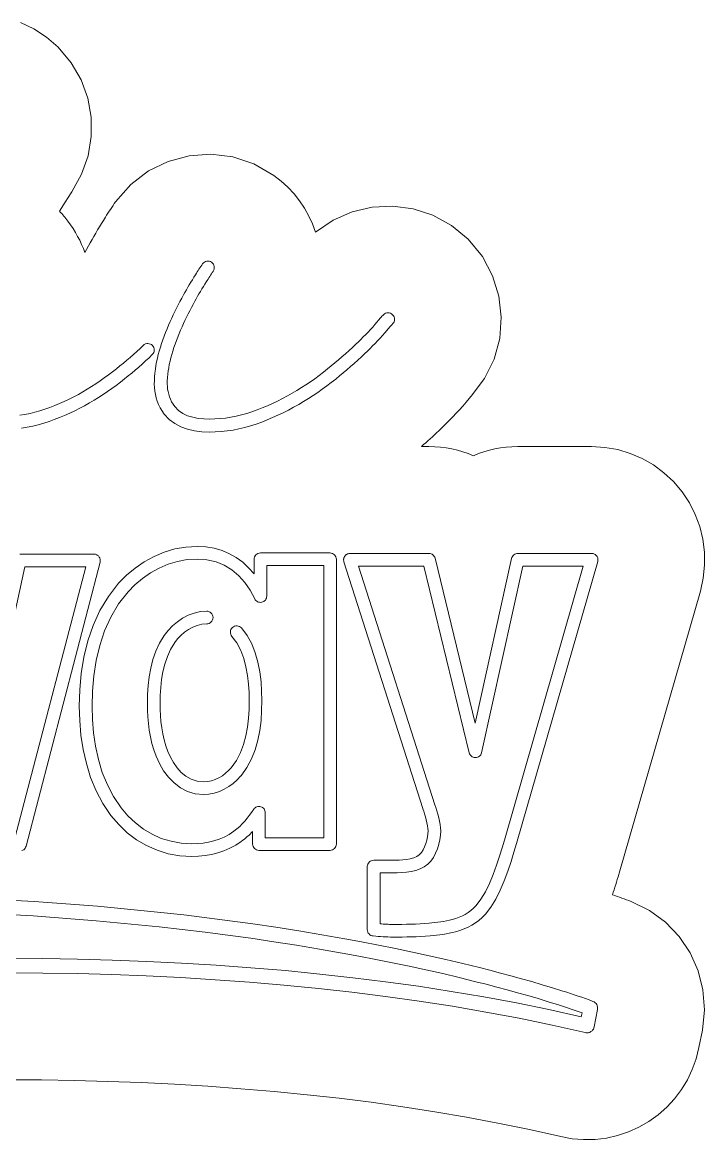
# Model space of a CAD drawing. Header units: millimetres. Extents: x -606 to 281, y -1235 to -774.
# Drawn here: x 22.7 to 281, y -1213.4 to -790.5 of the extents above; entities that cross this region are included whole.
import ezdxf

# ---------------------------------------------------------------- set-up
doc = ezdxf.new("R2010")
doc.units = ezdxf.units.MM
doc.header["$MEASUREMENT"] = 0
doc.layers.add('Tool', color=7, linetype='Continuous')

msp = doc.modelspace()

# ---------------------------------------------------------------- linework, layer by layer
at = {"layer": 'Tool', "lineweight": 9}
for points in [[(22.0167, -790.4675), (27.106, -792.908), (31.9028, -796.0568), (36.3327, -799.9142), (41.2546, -805.7848), (44.9717, -812.2682), (47.4739, -819.195), (48.7512, -826.396), (48.7936, -833.7018), (47.5911, -840.943), (45.1335, -847.9504), (41.4108, -854.5545), (41.1342, -854.9922), (38.8957, -858.5257), (36.7551, -861.9219), (37.182, -862.3776), (37.6021, -862.8393), (38.0154, -863.3071), (38.4219, -863.7808), (38.8214, -864.2604), (39.2141, -864.7459), (39.5997, -865.2372), (39.9782, -865.7342), (40.9818, -867.1254), (41.9279, -868.5454), (42.8166, -869.9929), (43.6483, -871.4668), (44.4231, -872.9659), (45.1414, -874.4889), (45.8034, -876.0347), (46.4094, -877.602), (48.4003, -873.921), (49.0918, -872.6905), (49.7895, -871.4637), (50.4944, -870.2413), (51.2073, -869.0237), (51.929, -867.8113), (52.6605, -866.6046), (53.4026, -865.4043), (54.1562, -864.2106), (54.6304, -863.4677), (55.1046, -862.7268), (55.5803, -861.9884), (56.0592, -861.2527), (56.543, -860.5201), (57.0333, -859.791), (57.5318, -859.0656), (58.0401, -858.3444), (63.7731, -851.821), (70.4885, -846.725), (77.9447, -843.0967), (85.9002, -840.9763), (94.1135, -840.404), (102.3431, -841.42), (110.3475, -844.0646), (117.8852, -848.378), (120.6692, -850.5428), (123.2276, -852.8887), (125.558, -855.4001), (127.6576, -858.0616), (129.5239, -860.8575), (131.1544, -863.7722), (132.5464, -866.7903), (133.6973, -869.8962), (140.3676, -865.326), (147.6081, -862.1553), (155.2127, -860.3843), (162.9752, -860.0129), (170.6893, -861.0412), (178.1489, -863.4693), (185.1477, -867.297), (191.4796, -872.5246), (196.8629, -879.083), (200.7497, -886.3478), (203.14, -894.0911), (204.0335, -902.0848), (203.43, -910.101), (201.3295, -917.9116), (197.7317, -925.2885), (192.6364, -932.0038), (192.5253, -932.1319), (190.6828, -934.2754), (189.4594, -935.6822), (188.214, -937.0665), (186.9483, -938.4302), (185.6641, -939.7757), (184.3631, -941.105), (183.0469, -942.4204), (181.7173, -943.7239), (180.376, -945.0177), (179.5663, -945.7882), (178.7519, -946.5535), (177.9328, -947.3138), (177.1094, -948.069), (176.2816, -948.8194), (175.4496, -949.5652), (174.6136, -950.3063), (173.7736, -951.043), (176.6509, -951.043), (178.8631, -951.0995), (181.0503, -951.2675), (183.2095, -951.5445), (185.3375, -951.9279), (187.4311, -952.4154), (189.4873, -953.0045), (191.5029, -953.6926), (193.4747, -954.4774), (195.4456, -953.6929), (197.4605, -953.0048), (199.5162, -952.4158), (201.6096, -951.9283), (203.7376, -951.5447), (205.8971, -951.2676), (208.085, -951.0996), (210.2982, -951.043), (238.2233, -951.043), (243.2335, -951.335), (248.1213, -952.1968), (252.8435, -953.6067), (257.357, -955.5432), (261.6184, -957.9847), (265.5847, -960.9098), (269.2127, -964.2967), (272.459, -968.1241), (275.2382, -972.3021), (277.4888, -976.7253), (279.202, -981.3461), (280.3692, -986.1169), (280.9814, -990.9901), (281.0299, -995.918), (280.506, -1000.8531), (279.4008, -1005.7478), (248.6692, -1112.4934), (248.532, -1112.9597), (248.2391, -1113.9329), (247.9447, -1114.9049), (247.6486, -1115.8756), (247.3505, -1116.8449), (247.0501, -1117.8125), (246.7469, -1118.7784), (246.4407, -1119.7424), (246.1312, -1120.7044), (247.0128, -1121.004), (247.8933, -1121.307), (248.7726, -1121.6137), (249.6506, -1121.9243), (250.5271, -1122.2392), (251.4022, -1122.5586), (252.2758, -1122.8828), (253.1477, -1123.212), (260.0899, -1126.6002), (266.1868, -1131.0705), (271.3519, -1136.4668), (275.4983, -1142.6329), (278.5394, -1149.4127), (280.3885, -1156.65), (280.9589, -1164.1886), (280.1638, -1171.8724), (278.8752, -1178.4616), (277.817, -1182.7201), (276.3486, -1186.8137), (274.4875, -1190.7167), (272.2511, -1194.4033), (269.6571, -1197.8474), (266.7228, -1201.0235), (263.4658, -1203.9055), (259.9036, -1206.4677), (256.1018, -1208.658), (252.1343, -1210.4386), (248.0319, -1211.8041), (243.8253, -1212.7491), (239.5452, -1213.2684), (235.2224, -1213.3568), (230.8876, -1213.0088), (226.5716, -1212.2191), (214.6999, -1209.5395), (202.7807, -1207.0768), (190.8191, -1204.8222), (178.8206, -1202.767), (166.7902, -1200.9022), (154.7334, -1199.2193), (142.6553, -1197.7094), (130.5613, -1196.3637), (118.0164, -1195.1343), (105.4569, -1194.0666), (92.8848, -1193.1548), (80.3025, -1192.3934), (67.7119, -1191.7765), (55.1152, -1191.2984), (42.5146, -1190.9534), (29.9122, -1190.7359), (5.7293, -1190.6545)], [(21.7994, -939.1554), (23.7126, -938.8696), (25.612, -938.5032), (27.4971, -938.0567), (29.3671, -937.5306), (31.2212, -936.9254), (33.0929, -936.2471), (34.9469, -935.5254), (36.7826, -934.7603), (38.599, -933.9518), (40.3953, -933.0997), (42.1708, -932.2041), (43.9247, -931.2649), (45.6561, -930.2821), (47.3103, -929.2971), (48.9474, -928.284), (50.5664, -927.2423), (52.1664, -926.1718), (53.7463, -925.072), (55.3052, -923.9426), (56.8421, -922.7832), (58.356, -921.5936), (59.6644, -920.5355), (60.965, -919.4646), (62.256, -918.3804), (63.5357, -917.2819), (64.8022, -916.1684), (66.0538, -915.0392), (67.2887, -913.8934), (68.505, -912.7303), (68.8932, -912.4228), (69.3224, -912.2053), (69.7786, -912.0778), (70.2476, -912.0398), (70.7153, -912.0913), (71.1676, -912.2321), (71.5903, -912.4619), (71.9694, -912.7805), (72.2769, -913.1687), (72.4944, -913.5979), (72.6219, -914.0541), (72.6599, -914.5231), (72.6084, -914.9908), (72.4676, -915.4431), (72.2378, -915.8658), (71.9192, -916.2449), (70.6609, -917.4483), (69.3836, -918.6339), (68.0892, -919.8023), (66.7794, -920.9545), (65.456, -922.0912), (64.1208, -923.2131), (62.7756, -924.3211), (61.422, -925.416), (59.8371, -926.6615), (58.2282, -927.8753), (56.5964, -929.0578), (54.9426, -930.2095), (53.2678, -931.3305), (51.573, -932.4212), (49.8593, -933.482), (48.1275, -934.5133), (46.2934, -935.5544), (44.4356, -936.5493), (42.5548, -937.4982), (40.6519, -938.401), (38.7277, -939.2577), (36.7832, -940.0683), (34.8192, -940.8329), (32.8366, -941.5514), (30.7866, -942.2204), (28.7184, -942.802), (26.6332, -943.2956), (24.5318, -943.7006), (22.4152, -944.0165)]]:
    msp.add_lwpolyline(points, dxfattribs=at)
msp.add_lwpolyline([(162.8841, -904.596), (162.6608, -904.8325), (162.4397, -905.0813), (162.222, -905.3337), (162.009, -905.5809), (159.925, -908.0045), (159.0383, -909.0218), (158.1294, -910.0261), (157.2018, -911.0179), (156.2587, -911.9976), (155.3034, -912.9656), (154.3392, -913.9225), (153.3694, -914.8688), (152.3974, -915.8047), (151.0638, -917.0649), (149.7134, -918.3085), (148.3475, -919.5365), (146.9676, -920.7494), (145.5753, -921.9481), (144.1719, -923.1333), (142.759, -924.3057), (141.338, -925.4661), (139.6755, -926.7851), (137.9867, -928.0696), (136.2725, -929.32), (134.5343, -930.5366), (132.7731, -931.72), (130.9902, -932.8705), (129.1867, -933.9885), (127.3637, -935.0746), (125.4288, -936.1729), (123.4687, -937.2226), (121.4845, -938.2237), (119.4769, -939.1762), (117.447, -940.08), (115.3955, -940.9353), (113.3235, -941.7419), (111.2318, -942.5), (109.0713, -943.2051), (106.8918, -943.818), (104.6942, -944.3382), (102.4795, -944.765), (100.2489, -945.098), (98.0034, -945.3365), (95.7439, -945.48), (93.4716, -945.528), (90.6606, -945.4231), (87.9065, -945.0861), (85.2503, -944.4838), (82.733, -943.5828), (80.3956, -942.35), (78.2792, -940.752), (76.4246, -938.7555), (74.8729, -936.3272), (74.2926, -935.1116), (73.8059, -933.8717), (73.41, -932.6093), (73.102, -931.3265), (72.8789, -930.0253), (72.7379, -928.7077), (72.6762, -927.3758), (72.6909, -926.0314), (72.7699, -924.6139), (72.8964, -923.201), (73.0689, -921.7937), (73.2856, -920.3926), (73.5447, -918.9985), (73.8446, -917.6122), (74.1834, -916.2345), (74.5596, -914.8661), (74.9869, -913.4387), (75.4406, -912.0197), (75.9201, -910.6095), (76.425, -909.2082), (76.9548, -907.8161), (77.5089, -906.4334), (78.0869, -905.0603), (78.6882, -903.6971), (79.271, -902.4202), (79.8655, -901.1483), (80.4723, -899.8818), (81.092, -898.6214), (81.7251, -897.3678), (82.3722, -896.1215), (83.0339, -894.8832), (83.7108, -893.6535), (84.2563, -892.6819), (84.8069, -891.712), (85.3631, -890.7446), (85.9256, -889.7806), (86.4951, -888.8207), (87.0723, -887.8658), (87.6578, -886.9167), (88.2524, -885.9742), (88.5803, -885.459), (88.9099, -884.9401), (89.2417, -884.4194), (89.5762, -883.8991), (89.914, -883.3809), (90.2556, -882.8671), (90.6016, -882.3594), (90.9524, -881.86), (91.2795, -881.4881), (91.663, -881.1975), (92.089, -880.9905), (92.5437, -880.8695), (93.0131, -880.8366), (93.4832, -880.8943), (93.9402, -881.0449), (94.3701, -881.2907), (94.742, -881.6178), (95.0326, -882.0013), (95.2396, -882.4273), (95.3607, -882.882), (95.3935, -883.3514), (95.3358, -883.8215), (95.1852, -884.2785), (94.9394, -884.7084), (94.6074, -885.1814), (94.2798, -885.6628), (93.9563, -886.1505), (93.6364, -886.6424), (93.3195, -887.1365), (93.0052, -887.6306), (92.6932, -888.1226), (92.3828, -888.6106), (91.8074, -889.5227), (91.2408, -890.4414), (90.6823, -891.3658), (90.1313, -892.295), (89.587, -893.2283), (89.0488, -894.1647), (88.5161, -895.1035), (87.9882, -896.0439), (87.3367, -897.2276), (86.6999, -898.4196), (86.0771, -899.6194), (85.4679, -900.8263), (84.8716, -902.0397), (84.2877, -903.2589), (83.7155, -904.4834), (83.1546, -905.7125), (82.5884, -906.9958), (82.0442, -908.2885), (81.5223, -909.5902), (81.0234, -910.9007), (80.5479, -912.2199), (80.0963, -913.5475), (79.6691, -914.8833), (79.2668, -916.2271), (78.9299, -917.4515), (78.6258, -918.6845), (78.3563, -919.9252), (78.1231, -921.173), (77.9279, -922.427), (77.7724, -923.6867), (77.6583, -924.9511), (77.5873, -926.2196), (77.5747, -927.2433), (77.6178, -928.2573), (77.7197, -929.2601), (77.8834, -930.2504), (78.1119, -931.2268), (78.4082, -932.188), (78.7753, -933.1325), (79.2163, -934.059), (80.4003, -935.8739), (81.8351, -937.3374), (83.4806, -938.4833), (85.297, -939.3453), (87.2442, -939.957), (89.2824, -940.3523), (91.3715, -940.5647), (93.4716, -940.628), (95.538, -940.5844), (97.592, -940.4538), (99.6331, -940.2369), (101.6603, -939.934), (103.673, -939.5458), (105.6704, -939.0727), (107.6518, -938.5153), (109.6164, -937.874), (111.5971, -937.1562), (113.5592, -936.3924), (115.5018, -935.5827), (117.4241, -934.727), (119.3251, -933.8252), (121.2041, -932.8774), (123.0602, -931.8834), (124.8925, -930.8434), (126.6352, -929.8053), (128.3595, -928.7366), (130.0641, -927.637), (131.7479, -926.506), (133.4098, -925.3432), (135.0487, -924.1481), (136.6633, -922.9204), (138.2526, -921.6595), (139.6344, -920.5312), (141.0085, -919.3913), (142.3733, -918.239), (143.7276, -917.0736), (145.0696, -915.8943), (146.3981, -914.7004), (147.7114, -913.4912), (149.0082, -912.2659), (149.9358, -911.373), (150.862, -910.4701), (151.7834, -909.5568), (152.6966, -908.6327), (153.5981, -907.6976), (154.4846, -906.751), (155.3527, -905.7926), (156.199, -904.8221), (158.333, -902.3407), (158.5966, -902.036), (158.8654, -901.7273), (159.1392, -901.4233), (159.4176, -901.1329), (159.8012, -900.8198), (160.2272, -900.5961), (160.6815, -900.4618), (161.1499, -900.417), (161.6182, -900.4616), (162.0725, -900.5957), (162.4986, -900.8193), (162.8824, -901.1323), (163.1955, -901.5159), (163.4193, -901.9419), (163.5536, -902.3961), (163.5985, -902.8644), (163.5539, -903.3327), (163.42, -903.7868), (163.1968, -904.2126), (162.8841, -904.596)], close=True, dxfattribs=at)
at = {"layer": 'Tool', "lineweight": 0}
for points in [[(110.4431, -993.6901), (110.492, -993.2074), (110.6322, -992.7574), (110.8539, -992.3498), (111.1474, -991.9944), (111.5028, -991.7009), (111.9104, -991.4792), (112.3604, -991.339), (112.8431, -991.2901), (139.2035, -991.2901), (139.6862, -991.339), (140.1362, -991.4792), (140.5438, -991.7009), (140.8992, -991.9944), (141.1927, -992.3498), (141.4144, -992.7574), (141.5546, -993.2074), (141.6035, -993.6901), (141.6035, -1101.4671), (141.5546, -1101.9498), (141.4144, -1102.3998), (141.1927, -1102.8074), (140.8992, -1103.1628), (140.5438, -1103.4563), (140.1362, -1103.678), (139.6862, -1103.8182), (139.2035, -1103.8671), (112.2826, -1103.8671), (111.8, -1103.8182), (111.3501, -1103.6781), (110.9425, -1103.4564), (110.5872, -1103.1631), (110.2937, -1102.8078), (110.0719, -1102.4003), (109.9316, -1101.9504), (109.8826, -1101.4679), (109.881, -1096.676), (109.4014, -1097.1862), (108.9088, -1097.6871), (108.4021, -1098.1789), (107.8802, -1098.6616), (107.3419, -1099.1354), (106.786, -1099.6002), (106.2114, -1100.0562), (105.6169, -1100.5035), (103.5046, -1101.9072), (101.3122, -1103.0928), (99.0465, -1104.0698), (96.7147, -1104.8477), (94.3237, -1105.4362), (91.8805, -1105.8447), (89.3921, -1106.0828), (86.8654, -1106.16), (82.2884, -1105.8959), (77.892, -1105.116), (73.6928, -1103.8383), (69.7078, -1102.0813), (65.9536, -1099.8632), (62.447, -1097.2022), (59.2048, -1094.1167), (56.2438, -1090.6248), (53.1893, -1086.1088), (50.6419, -1081.2958), (48.5708, -1076.2423), (46.9453, -1071.0048), (45.7345, -1065.6398), (44.9078, -1060.2039), (44.4343, -1054.7535), (44.2833, -1049.3452), (44.4603, -1043.1428), (45.0228, -1036.9069), (46.0183, -1030.7088), (47.4941, -1024.6199), (49.4975, -1018.7115), (52.076, -1013.0552), (55.2769, -1007.7222), (59.1477, -1002.7839), (62.1299, -999.7544), (65.3805, -997.03), (68.8709, -994.641), (72.5727, -992.6181), (76.4572, -990.9916), (80.4961, -989.792), (84.6607, -989.0499), (88.9226, -988.7958), (92.2215, -988.9775), (95.3554, -989.5114), (98.3197, -990.3809), (101.1101, -991.5694), (103.7221, -993.0602), (106.1513, -994.8367), (108.3931, -996.8823), (110.4431, -999.1804), (110.4431, -993.6901)], [(114.6818, -1099.0671), (136.8035, -1099.0671), (136.8035, -996.0901), (115.2431, -996.0901), (115.2431, -1007.6003), (115.2079, -1008.0176), (115.1056, -1008.4117), (114.9413, -1008.7766), (114.7199, -1009.1059), (114.4464, -1009.3935), (114.1259, -1009.633), (113.7633, -1009.8183), (113.3636, -1009.9432), (112.9487, -1009.9993), (112.5417, -1009.985), (112.1499, -1009.9037), (111.7804, -1009.759), (111.4404, -1009.5544), (111.137, -1009.2935), (110.8775, -1008.9797), (110.6689, -1008.6166), (108.9425, -1005.3819), (106.9269, -1002.465), (104.6251, -999.9008), (102.0398, -997.7243), (99.174, -995.9706), (96.0306, -994.6746), (92.6125, -993.8713), (88.9226, -993.5958), (85.1709, -993.8232), (81.5052, -994.486), (77.9506, -995.5554), (74.5324, -997.0022), (71.2755, -998.7975), (68.2052, -1000.9124), (65.3465, -1003.3179), (62.7245, -1005.9849), (59.1454, -1010.5696), (56.1952, -1015.5389), (53.8273, -1020.8196), (51.9947, -1026.3391), (50.6508, -1032.0243), (49.7488, -1037.8023), (49.2419, -1043.6002), (49.0833, -1049.3452), (49.2193, -1054.3493), (49.6477, -1059.409), (50.3988, -1064.4667), (51.503, -1069.4649), (52.9909, -1074.3462), (54.8926, -1079.0529), (57.2388, -1083.5277), (60.0598, -1087.713), (62.6573, -1090.7817), (65.494, -1093.4928), (68.5579, -1095.8304), (71.8369, -1097.7787), (75.3192, -1099.3217), (78.9927, -1100.4435), (82.8454, -1101.1282), (86.8654, -1101.36), (89.0076, -1101.2975), (91.1186, -1101.1036), (93.1921, -1100.7685), (95.2219, -1100.2823), (97.2019, -1099.6353), (99.1258, -1098.8176), (100.9875, -1097.8194), (102.7807, -1096.631), (103.9271, -1095.7364), (104.9895, -1094.7992), (105.9804, -1093.8196), (106.9118, -1092.7978), (107.7961, -1091.7339), (108.6454, -1090.6282), (109.472, -1089.4807), (110.2882, -1088.2917), (110.5338, -1087.9825), (110.8172, -1087.7234), (111.1325, -1087.5164), (111.4738, -1087.3636), (111.8351, -1087.2672), (112.2104, -1087.2293), (112.5938, -1087.2519), (112.9793, -1087.3373), (113.3467, -1087.4818), (113.6774, -1087.6771), (113.9675, -1087.9181), (114.2134, -1088.1999), (114.4112, -1088.5172), (114.5571, -1088.865), (114.6475, -1089.2383), (114.6786, -1089.6319), (114.6818, -1099.0671)], [(194.1169, -1055.7534), (207.9552, -993.3732), (208.08, -992.9734), (208.2652, -992.6107), (208.5048, -992.29), (208.7923, -992.0164), (209.1217, -991.7949), (209.4866, -991.6305), (209.8808, -991.5282), (210.2982, -991.493), (238.2233, -991.493), (238.5101, -991.5086), (238.7856, -991.555), (239.0488, -991.6316), (239.2985, -991.738), (239.5336, -991.8735), (239.7531, -992.0377), (239.9559, -992.2299), (240.1408, -992.4497), (240.3008, -992.6882), (240.4295, -992.9362), (240.5265, -993.1926), (240.5917, -993.456), (240.6248, -993.7254), (240.6256, -993.9995), (240.594, -994.2771), (240.5296, -994.557), (209.798, -1101.3026), (209.7903, -1101.3287), (208.8137, -1104.5751), (207.7272, -1108.0677), (206.5158, -1111.6958), (205.1645, -1115.3489), (203.6584, -1118.9166), (201.9825, -1122.2883), (200.1219, -1125.3535), (198.0615, -1128.0016), (198.0314, -1128.0345), (196.7948, -1129.2763), (195.535, -1130.3793), (194.2381, -1131.3544), (192.8899, -1132.2125), (191.4764, -1132.9642), (189.9835, -1133.6203), (188.3972, -1134.1917), (186.7035, -1134.6892), (185.5258, -1134.9808), (184.335, -1135.2374), (183.1342, -1135.4621), (181.9262, -1135.6578), (180.7139, -1135.8275), (179.5003, -1135.9742), (178.2882, -1136.1007), (177.0805, -1136.2102), (175.3284, -1136.3442), (173.5716, -1136.4521), (171.8115, -1136.5365), (170.0494, -1136.5998), (168.2866, -1136.6446), (166.5244, -1136.6735), (164.7641, -1136.6889), (163.0071, -1136.6935), (162.0562, -1136.6827), (161.1189, -1136.6525), (160.1908, -1136.6067), (159.268, -1136.5487), (158.3463, -1136.4822), (157.4216, -1136.4107), (156.4899, -1136.3379), (155.5469, -1136.2672), (155.0899, -1136.1901), (154.668, -1136.0324), (154.2891, -1135.8026), (153.9612, -1135.5094), (153.6922, -1135.1613), (153.4903, -1134.7669), (153.3632, -1134.3347), (153.3191, -1133.8734), (153.3191, -1109.9882), (153.368, -1109.5055), (153.5082, -1109.0555), (153.7299, -1108.6479), (154.0234, -1108.2925), (154.3788, -1107.999), (154.7864, -1107.7773), (155.2364, -1107.6371), (155.7191, -1107.5882), (163.0071, -1107.5882), (164.1027, -1107.5804), (165.3794, -1107.5435), (166.7673, -1107.457), (168.1965, -1107.3003), (169.597, -1107.053), (170.8991, -1106.6946), (172.0327, -1106.2047), (172.928, -1105.5627), (173.0535, -1105.4501), (173.8058, -1104.6643), (174.4621, -1103.6787), (175.021, -1102.5455), (175.4812, -1101.3166), (175.8414, -1100.0442), (176.1003, -1098.7803), (176.2566, -1097.5769), (176.309, -1096.4862), (176.2569, -1095.5736), (176.1132, -1094.5412), (175.8967, -1093.4301), (175.6264, -1092.2814), (175.3209, -1091.1362), (174.9992, -1090.0356), (174.6802, -1089.0206), (174.3827, -1088.1324), (174.3651, -1088.0794), (144.4613, -994.6244), (144.4377, -994.5462), (144.3757, -994.2632), (144.3485, -993.9747), (144.3471, -993.893), (144.3551, -993.6969), (144.3785, -993.5051), (144.4169, -993.3182), (144.4695, -993.1369), (144.5357, -992.9616), (144.6149, -992.7931), (144.7065, -992.632), (144.8099, -992.4789), (144.9242, -992.3338), (145.0497, -992.1974), (145.186, -992.0706), (145.3328, -991.9541), (145.4895, -991.8488), (145.6558, -991.7553), (145.8314, -991.6745), (146.0157, -991.6072), (146.0939, -991.5836), (146.3769, -991.5216), (146.6654, -991.4944), (146.7471, -991.493), (176.6509, -991.493), (177.0623, -991.5271), (177.4514, -991.6263), (177.8122, -991.786), (178.1387, -992.0015), (178.425, -992.268), (178.6651, -992.581), (178.8532, -992.9358), (178.9833, -993.3276), (194.1169, -1055.7534)], [(150.0349, -996.293), (178.9283, -1086.5903), (179.2955, -1087.6904), (179.671, -1088.8982), (180.037, -1090.1794), (180.3759, -1091.4997), (180.6702, -1092.8248), (180.9022, -1094.1205), (181.0544, -1095.3524), (181.109, -1096.4862), (181.0316, -1098.1112), (180.7996, -1099.8232), (180.4138, -1101.5714), (179.8746, -1103.3051), (179.1826, -1104.9735), (178.3384, -1106.5258), (177.3426, -1107.9112), (176.1957, -1109.0791), (174.8724, -1110.0968), (173.3612, -1110.8826), (171.7098, -1111.4661), (169.9653, -1111.8771), (168.1754, -1112.1452), (166.3875, -1112.3), (164.6489, -1112.3711), (163.0071, -1112.3882), (158.1191, -1112.3882), (158.1191, -1131.6524), (158.7251, -1131.6994), (159.33, -1131.7439), (159.9352, -1131.7847), (160.5419, -1131.8208), (161.1512, -1131.8508), (161.7643, -1131.8738), (162.3826, -1131.8884), (163.0071, -1131.8935), (164.7132, -1131.8892), (166.4228, -1131.8745), (168.1345, -1131.847), (169.8469, -1131.804), (171.5587, -1131.7431), (173.2683, -1131.6617), (174.9745, -1131.5573), (176.6759, -1131.4273), (177.7777, -1131.3279), (178.8855, -1131.2135), (179.9961, -1131.0811), (181.1062, -1130.928), (182.2123, -1130.7511), (183.3113, -1130.5476), (184.3998, -1130.3147), (185.4744, -1130.0493), (186.8428, -1129.6503), (188.113, -1129.1995), (189.3, -1128.6854), (190.4187, -1128.0969), (191.4842, -1127.4226), (192.5113, -1126.6512), (193.5151, -1125.7714), (194.5104, -1124.772), (196.3418, -1122.3774), (198.0202, -1119.5279), (199.5512, -1116.3502), (200.9403, -1112.9705), (202.1931, -1109.5153), (203.3152, -1106.1112), (204.312, -1102.8844), (205.1892, -1099.9616), (235.0349, -996.293), (212.2241, -996.293), (196.5636, -1066.8876), (196.44, -1067.2846), (196.2568, -1067.6452), (196.0201, -1067.9643), (195.7358, -1068.2372), (195.41, -1068.4588), (195.0487, -1068.6244), (194.658, -1068.729), (194.244, -1068.7677), (193.8293, -1068.7371), (193.4367, -1068.6401), (193.0723, -1068.4817), (192.7423, -1068.2664), (192.4527, -1067.9992), (192.2097, -1067.6847), (192.0195, -1067.3278), (191.8882, -1066.9332), (174.7632, -996.293), (150.0349, -996.293)]]:
    msp.add_lwpolyline(points, close=True, dxfattribs=at)
for points in [[(21.7708, -991.7313), (49.7951, -991.7313), (50.078, -991.7464), (50.3498, -991.7915), (50.6097, -991.8661), (50.8565, -991.9696), (51.0893, -992.1016), (51.3072, -992.2616), (51.5091, -992.4491), (51.6941, -992.6637), (51.8551, -992.8968), (51.9857, -993.1394), (52.0856, -993.3906), (52.1546, -993.6492), (52.1925, -993.9141), (52.1992, -994.1843), (52.1743, -994.4588), (52.1176, -994.7363), (24.0933, -1102.3104), (23.9588, -1102.6952), (23.7684, -1103.043), (23.5277, -1103.3493), (23.2426, -1103.6098), (22.9187, -1103.82), (22.5616, -1103.9756)], [(19.9159, -1099.3054), (46.6898, -996.5313), (23.7012, -996.5313), (9.3486, -1061.9351)], [(3.1816, -1121.8961), (27.1981, -1123.2131), (51.1714, -1125.0236), (75.0864, -1127.3422), (83.8292, -1128.322), (92.5648, -1129.3744), (101.2918, -1130.5013), (110.0089, -1131.7042), (118.7149, -1132.9849), (127.4084, -1134.3451), (136.0882, -1135.7866), (144.7529, -1137.311), (151.1664, -1138.4956), (157.5724, -1139.7284), (163.9697, -1141.0111), (170.3568, -1142.3454), (176.7325, -1143.7332), (183.0954, -1145.1761), (189.4441, -1146.6759), (195.7774, -1148.2343), (199.7515, -1149.2447), (203.7218, -1150.2806), (207.6866, -1151.3437), (211.6443, -1152.4358), (215.5934, -1153.5586), (219.5322, -1154.7139), (223.4591, -1155.9036), (227.3725, -1157.1293), (228.7974, -1157.5848), (230.2262, -1158.0461), (231.6564, -1158.5146), (233.0857, -1158.9916), (234.5117, -1159.4784), (235.932, -1159.9765), (237.3442, -1160.487), (238.746, -1161.0114), (239.1927, -1161.2281), (239.5833, -1161.5119), (239.9128, -1161.8534), (240.1761, -1162.2436), (240.3681, -1162.6734), (240.4837, -1163.1337), (240.518, -1163.6152), (240.4658, -1164.109), (239.1772, -1170.6982), (239.1093, -1170.9761), (239.0174, -1171.2388), (238.9015, -1171.4859), (238.762, -1171.7173), (238.5989, -1171.9327), (238.4123, -1172.132), (238.2025, -1172.3148), (237.9696, -1172.4809), (237.7223, -1172.6247), (237.4693, -1172.7406), (237.2109, -1172.8286), (236.9474, -1172.8885), (236.6791, -1172.9203), (236.4061, -1172.9241), (236.1289, -1172.8997), (235.8477, -1172.8471), (223.3534, -1170.0261), (210.8059, -1167.4314), (198.2117, -1165.0542), (185.5776, -1162.8861), (172.9099, -1160.9186), (160.2154, -1159.143), (147.5006, -1157.5508), (134.772, -1156.1335), (121.767, -1154.8587), (108.7448, -1153.7507), (95.7082, -1152.8038), (82.6602, -1152.0125), (69.6037, -1151.3711), (56.5415, -1150.8738), (43.4767, -1150.515), (30.412, -1150.289), (5.636, -1150.2052)], [(5.6206, -1144.7053), (30.4799, -1144.7895), (43.6078, -1145.0166), (56.7358, -1145.3772), (69.8611, -1145.8771), (82.9808, -1146.5219), (96.0918, -1147.3172), (109.1914, -1148.2688), (122.2766, -1149.3823), (135.3445, -1150.6633), (147.8052, -1152.0485), (160.2529, -1153.6002), (172.6815, -1155.3261), (185.0849, -1157.2341), (197.4572, -1159.332), (209.7923, -1161.6278), (222.0842, -1164.1293), (234.3267, -1166.8443), (234.3267, -1166.8443), (234.6193, -1165.3482), (233.5121, -1164.9543), (232.4003, -1164.5679), (231.2851, -1164.1884), (230.1679, -1163.8151), (229.0498, -1163.4472), (227.9322, -1163.0842), (226.8162, -1162.7253), (225.7031, -1162.3698), (221.8306, -1161.1569), (217.9447, -1159.9798), (214.047, -1158.8367), (210.1391, -1157.7258), (206.2226, -1156.6453), (202.2992, -1155.5934), (198.3704, -1154.5685), (194.4379, -1153.5687), (188.1494, -1152.0213), (181.8454, -1150.5322), (175.5274, -1149.0996), (169.1967, -1147.7217), (162.8546, -1146.3969), (156.5025, -1145.1233), (150.1417, -1143.8993), (143.7736, -1142.7231), (135.1573, -1141.2072), (126.526, -1139.7739), (117.881, -1138.4213), (109.2237, -1137.1478), (100.5552, -1135.9517), (91.877, -1134.8312), (83.1902, -1133.7847), (74.4962, -1132.8104), (50.6872, -1130.5022), (26.82, -1128.7001), (2.9098, -1127.3894)]]:
    msp.add_lwpolyline(points, dxfattribs=at)
at = {"layer": 'Tool', "lineweight": 5}
msp.add_lwpolyline([(101.8253, -1072.5944), (103.7712, -1069.8378), (105.3133, -1066.8829), (106.4961, -1063.7687), (107.3641, -1060.5343), (107.9617, -1057.2188), (108.3335, -1053.8612), (108.524, -1050.5007), (108.5776, -1047.1762), (108.522, -1044.1525), (108.3288, -1040.9614), (107.9584, -1037.6849), (107.3715, -1034.405), (106.5285, -1031.2037), (105.3898, -1028.163), (103.916, -1025.365), (102.0675, -1022.8916), (101.7816, -1022.4997), (101.5854, -1022.0711), (101.4782, -1021.6196), (101.4593, -1021.1591), (101.5279, -1020.7033), (101.6832, -1020.266), (101.9245, -1019.8611), (102.2511, -1019.5024), (102.643, -1019.2165), (103.0716, -1019.0203), (103.5231, -1018.9131), (103.9836, -1018.8942), (104.4394, -1018.9628), (104.8767, -1019.1181), (105.2816, -1019.3594), (105.6403, -1019.686), (107.8037, -1022.5334), (109.5397, -1025.6956), (110.891, -1029.0994), (111.9004, -1032.6714), (112.611, -1036.3384), (113.0655, -1040.0271), (113.3067, -1043.6641), (113.3776, -1047.1762), (113.3094, -1050.9504), (113.0734, -1054.7306), (112.623, -1058.4833), (111.9113, -1062.1752), (110.8914, -1065.7728), (109.5166, -1069.2425), (107.7401, -1072.5509), (105.5151, -1075.6646), (105.4718, -1075.716), (104.0755, -1077.186), (102.5448, -1078.5306), (100.894, -1079.7281), (99.1372, -1080.7567), (97.2885, -1081.5945), (95.3621, -1082.2199), (93.3721, -1082.6112), (91.3328, -1082.7464), (88.1327, -1082.4363), (85.2035, -1081.5534), (82.5452, -1080.1684), (80.1578, -1078.3521), (78.0412, -1076.1754), (76.1953, -1073.7091), (74.6202, -1071.0241), (73.3157, -1068.1911), (72.4528, -1065.824), (71.7448, -1063.3907), (71.1794, -1060.9064), (70.7443, -1058.3861), (70.4272, -1055.845), (70.2159, -1053.2981), (70.0981, -1050.7606), (70.0616, -1048.2476), (70.1234, -1044.8841), (70.3306, -1041.5125), (70.7157, -1038.1577), (71.3116, -1034.8442), (72.1507, -1031.5967), (73.2659, -1028.44), (74.6896, -1025.3988), (76.4547, -1022.4977), (77.9057, -1020.6161), (79.5626, -1018.8796), (81.4015, -1017.3208), (83.3986, -1015.9724), (85.5301, -1014.867), (87.7721, -1014.037), (90.1009, -1013.5151), (92.4927, -1013.3339), (92.9754, -1013.3828), (93.4254, -1013.523), (93.833, -1013.7447), (94.1884, -1014.0382), (94.4819, -1014.3936), (94.7036, -1014.8012), (94.8438, -1015.2512), (94.8927, -1015.7339), (94.8438, -1016.2166), (94.7036, -1016.6666), (94.4819, -1017.0742), (94.1884, -1017.4296), (93.833, -1017.7231), (93.4254, -1017.9448), (92.9754, -1018.085), (92.4927, -1018.1339), (90.6942, -1018.28), (88.9388, -1018.6982), (87.2459, -1019.3582), (85.6352, -1020.2295), (84.1262, -1021.282), (82.7387, -1022.4852), (81.4922, -1023.8089), (80.4063, -1025.2227), (78.8512, -1027.7983), (77.605, -1030.5176), (76.6364, -1033.3521), (75.914, -1036.2731), (75.4066, -1039.2518), (75.083, -1042.2596), (74.9117, -1045.2677), (74.8616, -1048.2476), (74.8931, -1050.5214), (74.9953, -1052.8271), (75.1804, -1055.1479), (75.4601, -1057.4669), (75.8464, -1059.7672), (76.3512, -1062.032), (76.9864, -1064.2443), (77.7639, -1066.3873), (78.7393, -1068.5403), (79.9133, -1070.6272), (81.2897, -1072.5798), (82.872, -1074.3302), (84.6639, -1075.8101), (86.6689, -1076.9515), (88.8907, -1077.6863), (91.3328, -1077.9464), (92.845, -1077.839), (94.3225, -1077.5304), (95.754, -1077.0409), (97.1282, -1076.391), (98.4337, -1075.601), (99.6593, -1074.6913), (100.7936, -1073.6823), (101.8253, -1072.5944)], close=True, dxfattribs=at)

doc.saveas('drawing.dxf')
